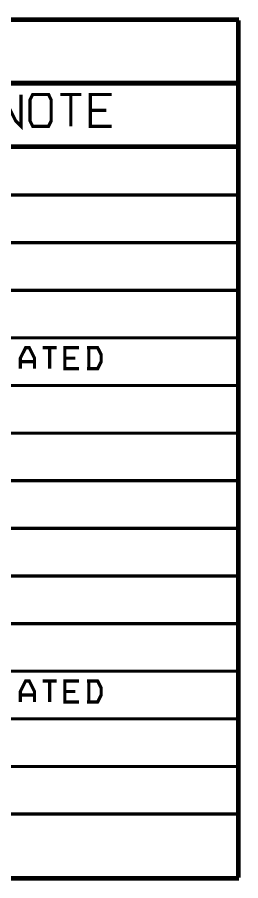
# Model space of a CAD drawing. Extents: x -18 to 155, y -91 to 215.
# Drawn here: x 59.2 to 77.1, y -91.1 to -22 of the extents above; entities that cross this region are included whole.
import ezdxf

# ---------------------------------------------------------------- set-up
doc = ezdxf.new("R2010")
doc.units = 0
doc.header["$MEASUREMENT"] = 0
doc.layers.add('25-334-0_DRD', color=7, linetype='CONTINUOUS')

msp = doc.modelspace()

# ---------------------------------------------------------------- linework, layer by layer
at = {"layer": '25-334-0_DRD', "const_width": 0.254}
for points in [[(76.962, -22.098), (-17.907, -22.098)], [(76.835, -22.225), (-17.78, -22.225)], [(76.835, -90.805), (76.835, -22.225)], [(76.962, -90.805), (76.962, -22.225)], [(76.835, -27.178), (-17.78, -27.178)], [(76.835, -27.305), (-17.78, -27.305)], [(59.50966, -28.15082), (59.50966, -30.69082), (59.08548, -30.26918), (58.23966, -28.575), (57.81548, -28.15082), (57.81548, -30.69082)], [(60.44184, -30.69082), (60.22848, -30.26918), (60.22848, -28.575), (60.44184, -28.15082), (61.71184, -28.15082), (61.92266, -28.575), (61.92266, -30.26918), (61.71184, -30.69082), (60.44184, -30.69082)], [(64.33566, -28.15082), (62.64148, -28.15082)], [(63.48984, -30.69082), (63.48984, -28.15082)], [(66.74866, -30.69082), (65.05448, -30.69082), (65.05448, -28.15082), (66.74866, -28.15082)], [(66.32448, -29.42082), (65.05448, -29.42082)], [(76.835, -32.258), (-17.78, -32.258)], [(76.835, -32.385), (-17.78, -32.385)], [(76.835, -36.195), (-17.78, -36.195)], [(76.835, -40.005), (-17.78, -40.005)], [(76.835, -43.815), (-17.78, -43.815)], [(76.835, -47.625), (-17.78, -47.625)], [(60.58662, -50.09388), (60.58662, -49.24806), (60.16244, -48.40224), (59.8805, -48.40224), (59.45632, -49.24806), (59.45632, -50.09388)], [(62.36462, -48.40224), (61.23432, -48.40224)], [(61.7982, -50.09388), (61.7982, -48.40224)], [(64.14262, -50.09388), (63.01232, -50.09388), (63.01232, -48.40224), (64.14262, -48.40224)], [(64.79032, -50.09388), (65.63614, -50.09388), (65.92062, -49.53), (65.92062, -48.96612), (65.63614, -48.40224), (64.79032, -48.40224)], [(64.93256, -50.09388), (64.93256, -48.40224)], [(60.58662, -49.53), (59.45632, -49.53)], [(63.85814, -49.24806), (63.01232, -49.24806)], [(76.835, -51.435), (-17.78, -51.435)], [(76.835, -55.245), (-17.78, -55.245)], [(76.835, -59.055), (-17.78, -59.055)], [(76.835, -62.865), (-17.78, -62.865)], [(76.835, -66.675), (-17.78, -66.675)], [(76.835, -70.485), (-17.78, -70.485)], [(76.835, -74.295), (-17.78, -74.295)], [(60.58662, -76.76388), (60.58662, -75.91806), (60.16244, -75.07224), (59.8805, -75.07224), (59.45632, -75.91806), (59.45632, -76.76388)], [(62.36462, -75.07224), (61.23432, -75.07224)], [(61.7982, -76.76388), (61.7982, -75.07224)], [(64.14262, -76.76388), (63.01232, -76.76388), (63.01232, -75.07224), (64.14262, -75.07224)], [(64.79032, -76.76388), (65.63614, -76.76388), (65.92062, -76.2), (65.92062, -75.63612), (65.63614, -75.07224), (64.79032, -75.07224)], [(64.93256, -76.76388), (64.93256, -75.07224)], [(63.85814, -75.91806), (63.01232, -75.91806)], [(60.58662, -76.2), (59.45632, -76.2)], [(76.835, -78.105), (-17.78, -78.105)], [(76.835, -81.915), (-17.78, -81.915)], [(76.835, -85.725), (-17.78, -85.725)], [(76.962, -90.932), (-17.907, -90.932)], [(76.835, -90.805), (-17.78, -90.805)]]:
    msp.add_lwpolyline(points, dxfattribs=at)

doc.saveas('drawing.dxf')
